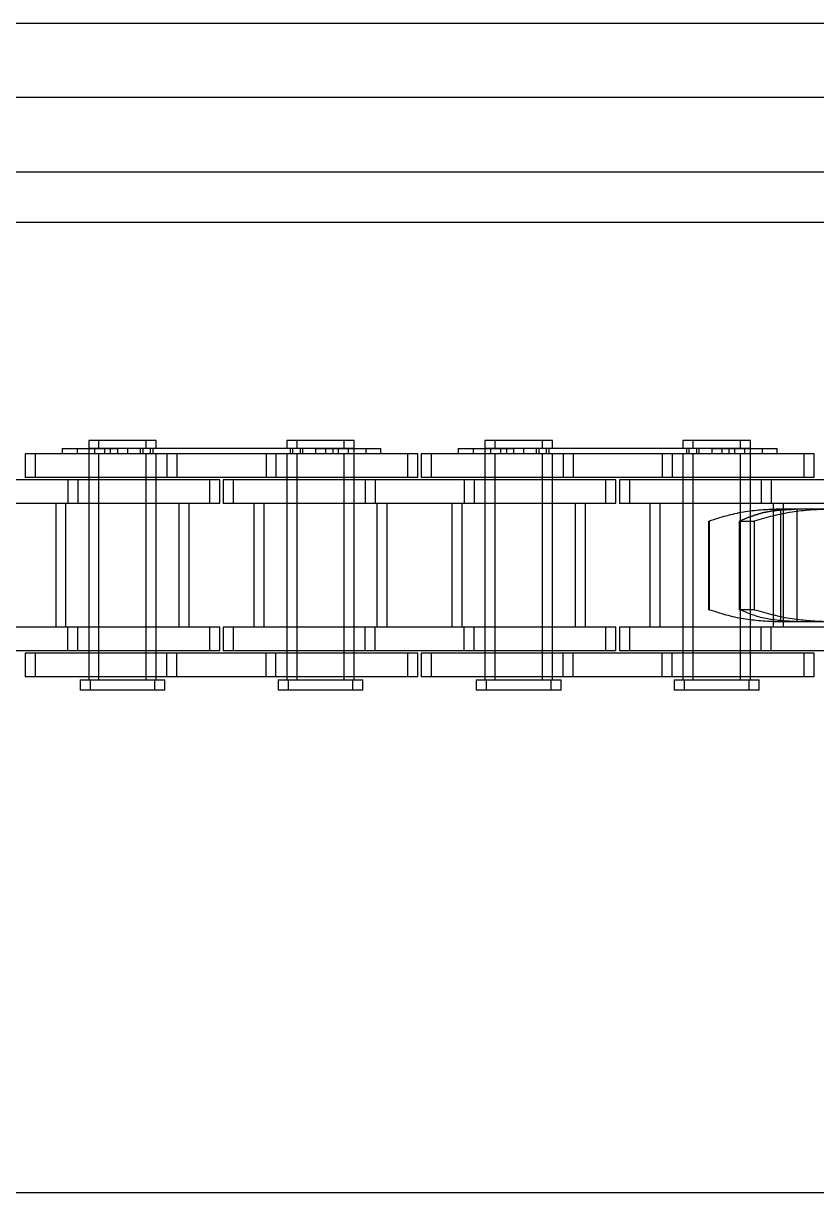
# Model space of a CAD drawing. Header units: metres. Extents: x 0 to 21025, y 0 to 14850.
# Drawn here: x 3902.5 to 3953.4, y 9261.1 to 9336.1 of the extents above; entities that cross this region are included whole.
import ezdxf

# ---------------------------------------------------------------- set-up
doc = ezdxf.new("R2010")
doc.units = ezdxf.units.M
doc.header["$LTSCALE"] = 25
doc.linetypes.add('HIDDEN2', pattern=[4.7625, 3.175, -1.5875])
doc.layers.add('SL4', color=4, linetype='Continuous')
doc.layers.add('ST1', color=7, linetype='HIDDEN2')

msp = doc.modelspace()

# ---------------------------------------------------------------- linework, layer by layer
at = {"layer": 'SL4'}
for p, q in [((4205.539, 9336.149), (2880.564, 9336.149)), ((2880.564, 9326.624), (4205.539, 9326.624)), ((2880.564, 9261.149), (4205.539, 9261.149))]:
    msp.add_line(p, q, dxfattribs=at)
at = {"layer": 'ST1'}
for p, q in [((4205.539, 9331.386), (2880.564, 9331.386)), ((2880.564, 9326.624), (4205.539, 9326.624)), ((4205.539, 9323.386), (2880.564, 9323.386)), ((3910.375, 9309.384), (3906.685, 9309.384)), ((3906.685, 9309.384), (3906.685, 9308.91)), ((3907.324, 9309.384), (3907.324, 9308.91)), ((3911.014, 9309.384), (3910.375, 9309.384)), ((3910.375, 9308.91), (3910.375, 9309.384)), ((3911.014, 9308.91), (3911.014, 9309.384)), ((3923.074, 9309.384), (3919.384, 9309.384)), ((3919.384, 9309.384), (3919.384, 9308.91)), ((3920.024, 9309.384), (3920.024, 9308.91)), ((3923.714, 9309.384), (3923.074, 9309.384)), ((3923.074, 9308.91), (3923.074, 9309.384)), ((3923.714, 9308.91), (3923.714, 9309.384)), ((3935.774, 9309.384), (3932.084, 9309.384)), ((3932.084, 9309.384), (3932.084, 9308.91)), ((3932.724, 9309.384), (3932.724, 9308.91)), ((3936.414, 9309.384), (3935.774, 9309.384)), ((3935.774, 9308.91), (3935.774, 9309.384)), ((3936.414, 9308.91), (3936.414, 9309.384)), ((3948.474, 9309.384), (3944.784, 9309.384)), ((3944.784, 9309.384), (3944.784, 9308.91)), ((3945.424, 9309.384), (3945.424, 9308.91)), ((3949.114, 9309.384), (3948.474, 9309.384)), ((3948.474, 9308.91), (3948.474, 9309.384)), ((3949.114, 9308.91), (3949.114, 9309.384)), ((3911.705, 9308.541), (3902.61, 9308.541)), ((3902.61, 9308.541), (3902.61, 9307.021)), ((3903.249, 9308.541), (3903.249, 9307.021)), ((3904.978, 9308.873), (3908.53, 9308.873)), ((3904.978, 9308.873), (3904.978, 9308.541)), ((3905.938, 9308.873), (3905.938, 9308.541)), ((3906.685, 9308.91), (3910.375, 9308.91)), ((3906.685, 9308.873), (3906.685, 9307.021)), ((3906.685, 9308.541), (3906.685, 9294.042)), ((3907.054, 9308.91), (3907.054, 9308.541)), ((3907.324, 9308.541), (3907.324, 9307.021)), ((3907.324, 9308.541), (3907.324, 9294.042)), ((3907.693, 9308.91), (3907.693, 9308.541)), ((3908.062, 9308.873), (3908.062, 9308.541)), ((3908.53, 9308.873), (3908.53, 9308.541)), ((3921.23, 9308.873), (3908.53, 9308.873)), ((3909.169, 9308.873), (3909.169, 9308.541)), ((3910.006, 9308.541), (3910.006, 9308.91)), ((3910.149, 9308.873), (3910.149, 9308.541)), ((3910.375, 9308.91), (3911.014, 9308.91)), ((3910.375, 9307.021), (3910.375, 9308.541)), ((3910.375, 9294.042), (3910.375, 9308.541)), ((3910.645, 9308.541), (3910.645, 9308.91)), ((3910.788, 9308.873), (3910.788, 9308.541)), ((3911.014, 9307.021), (3911.014, 9308.541)), ((3911.014, 9294.042), (3911.014, 9308.541)), ((3911.705, 9308.541), (3911.705, 9307.021)), ((3918.055, 9308.541), (3911.705, 9308.541)), ((3912.344, 9308.541), (3912.344, 9307.021)), ((3918.055, 9308.541), (3918.055, 9307.021)), ((3927.15, 9308.541), (3918.055, 9308.541)), ((3918.694, 9308.541), (3918.694, 9307.021)), ((3919.384, 9308.91), (3923.074, 9308.91)), ((3919.384, 9308.541), (3919.384, 9307.021)), ((3919.384, 9308.541), (3919.384, 9294.042)), ((3919.61, 9308.873), (3919.61, 9308.541)), ((3919.754, 9308.91), (3919.754, 9308.541)), ((3920.024, 9308.541), (3920.024, 9307.021)), ((3920.024, 9308.541), (3920.024, 9294.042)), ((3920.25, 9308.873), (3920.25, 9308.541)), ((3920.393, 9308.91), (3920.393, 9308.541)), ((3921.23, 9308.873), (3921.23, 9308.541)), ((3921.23, 9308.873), (3924.46, 9308.873)), ((3921.869, 9308.873), (3921.869, 9308.541)), ((3922.337, 9308.873), (3922.337, 9308.541)), ((3922.706, 9308.541), (3922.706, 9308.91)), ((3923.074, 9308.91), (3923.714, 9308.91)), ((3923.074, 9307.021), (3923.074, 9308.541)), ((3923.074, 9294.042), (3923.074, 9308.541)), ((3923.345, 9308.541), (3923.345, 9308.91)), ((3923.714, 9307.021), (3923.714, 9308.873)), ((3923.714, 9294.042), (3923.714, 9308.541)), ((3924.46, 9308.873), (3925.421, 9308.873)), ((3924.46, 9308.873), (3924.46, 9308.541)), ((3925.421, 9308.541), (3925.421, 9308.873)), ((3927.789, 9308.541), (3927.15, 9308.541)), ((3927.15, 9307.021), (3927.15, 9308.541)), ((3927.789, 9307.021), (3927.789, 9308.541)), ((3937.104, 9308.541), (3928.009, 9308.541)), ((3928.009, 9308.541), (3928.009, 9307.021)), ((3928.649, 9308.541), (3928.649, 9307.021)), ((3930.377, 9308.873), (3933.929, 9308.873)), ((3930.377, 9308.873), (3930.377, 9308.541)), ((3931.338, 9308.873), (3931.338, 9308.541)), ((3932.084, 9308.91), (3935.774, 9308.91)), ((3932.084, 9308.873), (3932.084, 9307.021)), ((3932.084, 9308.541), (3932.084, 9294.042)), ((3932.453, 9308.91), (3932.453, 9308.541)), ((3932.724, 9308.541), (3932.724, 9307.021)), ((3932.724, 9308.541), (3932.724, 9294.042)), ((3933.093, 9308.91), (3933.093, 9308.541)), ((3933.462, 9308.873), (3933.462, 9308.541)), ((3933.929, 9308.873), (3933.929, 9308.541)), ((3946.629, 9308.873), (3933.929, 9308.873)), ((3934.569, 9308.873), (3934.569, 9308.541)), ((3935.405, 9308.541), (3935.405, 9308.91)), ((3935.549, 9308.873), (3935.549, 9308.541)), ((3935.774, 9308.91), (3936.414, 9308.91)), ((3935.774, 9307.021), (3935.774, 9308.541)), ((3935.774, 9294.042), (3935.774, 9308.541)), ((3936.045, 9308.541), (3936.045, 9308.91)), ((3936.188, 9308.873), (3936.188, 9308.541)), ((3936.414, 9307.021), (3936.414, 9308.541)), ((3936.414, 9294.042), (3936.414, 9308.541)), ((3937.104, 9308.541), (3937.104, 9307.021)), ((3943.454, 9308.541), (3937.104, 9308.541)), ((3937.744, 9308.541), (3937.744, 9307.021)), ((3943.454, 9308.541), (3943.454, 9307.021)), ((3952.549, 9308.541), (3943.454, 9308.541)), ((3944.094, 9308.541), (3944.094, 9307.021)), ((3944.784, 9308.91), (3948.474, 9308.91)), ((3944.784, 9308.541), (3944.784, 9307.021)), ((3944.784, 9308.541), (3944.784, 9294.042)), ((3945.01, 9308.873), (3945.01, 9308.541)), ((3945.153, 9308.91), (3945.153, 9308.541)), ((3945.424, 9308.541), (3945.424, 9307.021)), ((3945.424, 9308.541), (3945.424, 9294.042)), ((3945.65, 9308.873), (3945.65, 9308.541)), ((3945.793, 9308.91), (3945.793, 9308.541)), ((3946.629, 9308.873), (3946.629, 9308.541)), ((3946.629, 9308.873), (3949.86, 9308.873)), ((3947.269, 9308.873), (3947.269, 9308.541)), ((3947.736, 9308.873), (3947.736, 9308.541)), ((3948.105, 9308.541), (3948.105, 9308.91)), ((3948.474, 9308.91), (3949.114, 9308.91)), ((3948.474, 9307.021), (3948.474, 9308.541)), ((3948.474, 9294.042), (3948.474, 9308.541)), ((3948.745, 9308.541), (3948.745, 9308.91)), ((3949.114, 9307.021), (3949.114, 9308.873)), ((3949.114, 9294.042), (3949.114, 9308.541)), ((3949.86, 9308.873), (3950.821, 9308.873)), ((3949.86, 9308.873), (3949.86, 9308.541)), ((3950.821, 9308.541), (3950.821, 9308.873)), ((3953.189, 9308.541), (3952.549, 9308.541)), ((3952.549, 9307.021), (3952.549, 9308.541)), ((3953.189, 9307.021), (3953.189, 9308.541)), ((3905.355, 9306.869), (3899.005, 9306.869)), ((3911.705, 9307.021), (3902.61, 9307.021)), ((3905.355, 9306.869), (3905.355, 9305.349)), ((3914.45, 9306.869), (3905.355, 9306.869)), ((3905.994, 9306.869), (3905.994, 9305.349)), ((3906.685, 9306.869), (3906.685, 9305.349)), ((3907.324, 9306.869), (3907.324, 9305.349)), ((3910.375, 9305.349), (3910.375, 9306.869)), ((3911.014, 9305.349), (3911.014, 9306.869)), ((3918.055, 9307.021), (3911.705, 9307.021)), ((3915.089, 9306.869), (3914.45, 9306.869)), ((3914.45, 9305.349), (3914.45, 9306.869)), ((3915.089, 9305.349), (3915.089, 9306.869)), ((3924.404, 9306.869), (3915.309, 9306.869)), ((3915.309, 9306.869), (3915.309, 9305.349)), ((3915.949, 9306.869), (3915.949, 9305.349)), ((3927.15, 9307.021), (3918.055, 9307.021)), ((3919.384, 9306.869), (3919.384, 9305.349)), ((3920.024, 9306.869), (3920.024, 9305.349)), ((3923.074, 9305.349), (3923.074, 9306.869)), ((3923.714, 9305.349), (3923.714, 9306.869)), ((3924.404, 9306.869), (3924.404, 9305.349)), ((3930.754, 9306.869), (3924.404, 9306.869)), ((3925.044, 9306.869), (3925.044, 9305.349)), ((3927.789, 9307.021), (3927.15, 9307.021)), ((3937.104, 9307.021), (3928.009, 9307.021)), ((3930.754, 9306.869), (3930.754, 9305.349)), ((3939.849, 9306.869), (3930.754, 9306.869)), ((3931.394, 9306.869), (3931.394, 9305.349)), ((3932.084, 9306.869), (3932.084, 9305.349)), ((3932.724, 9306.869), (3932.724, 9305.349)), ((3935.774, 9305.349), (3935.774, 9306.869)), ((3936.414, 9305.349), (3936.414, 9306.869)), ((3943.454, 9307.021), (3937.104, 9307.021)), ((3940.489, 9306.869), (3939.849, 9306.869)), ((3939.849, 9305.349), (3939.849, 9306.869)), ((3940.489, 9305.349), (3940.489, 9306.869)), ((3949.804, 9306.869), (3940.709, 9306.869)), ((3940.709, 9306.869), (3940.709, 9305.349)), ((3941.349, 9306.869), (3941.349, 9305.349)), ((3952.549, 9307.021), (3943.454, 9307.021)), ((3944.784, 9306.869), (3944.784, 9305.349)), ((3945.424, 9306.869), (3945.424, 9305.349)), ((3948.474, 9305.349), (3948.474, 9306.869)), ((3949.114, 9305.349), (3949.114, 9306.869)), ((3949.804, 9306.869), (3949.804, 9305.349)), ((3956.154, 9306.869), (3949.804, 9306.869)), ((3950.444, 9306.869), (3950.444, 9305.349)), ((3953.189, 9307.021), (3952.549, 9307.021)), ((3905.355, 9305.349), (3899.005, 9305.349)), ((3904.57, 9305.349), (3904.57, 9297.419)), ((3905.209, 9305.349), (3905.209, 9297.419)), ((3914.45, 9305.349), (3905.355, 9305.349)), ((3906.685, 9305.349), (3906.685, 9297.419)), ((3907.324, 9305.349), (3907.324, 9297.419)), ((3910.375, 9297.419), (3910.375, 9305.349)), ((3911.014, 9297.419), (3911.014, 9305.349)), ((3912.49, 9297.419), (3912.49, 9305.349)), ((3913.129, 9297.419), (3913.129, 9305.349)), ((3915.089, 9305.349), (3914.45, 9305.349)), ((3924.404, 9305.349), (3915.309, 9305.349)), ((3917.269, 9305.349), (3917.269, 9297.419)), ((3917.909, 9305.349), (3917.909, 9297.419)), ((3919.384, 9305.349), (3919.384, 9297.419)), ((3920.024, 9305.349), (3920.024, 9297.419)), ((3923.074, 9297.419), (3923.074, 9305.349)), ((3923.714, 9297.419), (3923.714, 9305.349)), ((3930.754, 9305.349), (3924.404, 9305.349)), ((3925.189, 9297.419), (3925.189, 9305.349)), ((3925.829, 9297.419), (3925.829, 9305.349)), ((3929.969, 9305.349), (3929.969, 9297.419)), ((3930.609, 9305.349), (3930.609, 9297.419)), ((3939.849, 9305.349), (3930.754, 9305.349)), ((3932.084, 9305.349), (3932.084, 9297.419)), ((3932.724, 9305.349), (3932.724, 9297.419)), ((3935.774, 9297.419), (3935.774, 9305.349)), ((3936.414, 9297.419), (3936.414, 9305.349)), ((3937.889, 9297.419), (3937.889, 9305.349)), ((3938.529, 9297.419), (3938.529, 9305.349)), ((3940.489, 9305.349), (3939.849, 9305.349)), ((3949.804, 9305.349), (3940.709, 9305.349)), ((3942.669, 9305.349), (3942.669, 9297.419)), ((3943.309, 9305.349), (3943.309, 9297.419)), ((3944.784, 9305.349), (3944.784, 9297.419)), ((3945.424, 9305.349), (3945.424, 9297.419)), ((3948.474, 9297.419), (3948.474, 9305.349)), ((3949.114, 9297.419), (3949.114, 9305.349)), ((3956.154, 9305.349), (3949.804, 9305.349)), ((3950.589, 9297.419), (3950.589, 9305.349)), ((3951.229, 9297.419), (3951.229, 9305.349)), ((3950.294, 9304.98), (3950.774, 9304.989)), ((3950.915, 9304.989), (3950.774, 9304.989)), ((3951.041, 9304.989), (3950.915, 9304.989)), ((3951.041, 9304.989), (3951.041, 9297.779)), ((3951.972, 9304.989), (3951.041, 9304.989)), ((3954.136, 9304.989), (3951.972, 9304.989)), ((3952.081, 9304.989), (3952.081, 9297.779)), ((3946.442, 9304.227), (3946.465, 9304.227)), ((3946.442, 9298.541), (3946.442, 9304.227)), ((3946.465, 9304.227), (3946.465, 9298.541)), ((3948.403, 9304.227), (3949.342, 9304.227)), ((3948.403, 9298.541), (3948.403, 9304.227)), ((3949.342, 9304.227), (3949.342, 9298.541)), ((3946.465, 9298.541), (3946.442, 9298.541)), ((3949.342, 9298.541), (3948.403, 9298.541)), ((3950.774, 9297.779), (3950.915, 9297.779)), ((3950.915, 9297.779), (3951.041, 9297.779)), ((3951.041, 9297.779), (3951.972, 9297.779)), ((3951.972, 9297.779), (3954.136, 9297.779)), ((3905.355, 9297.419), (3899.005, 9297.419)), ((3905.355, 9295.899), (3905.355, 9297.419)), ((3914.45, 9297.419), (3905.355, 9297.419)), ((3905.994, 9295.899), (3905.994, 9297.419)), ((3906.685, 9297.419), (3906.685, 9295.899)), ((3907.324, 9297.419), (3907.324, 9295.899)), ((3910.375, 9295.899), (3910.375, 9297.419)), ((3911.014, 9295.899), (3911.014, 9297.419)), ((3915.089, 9297.419), (3914.45, 9297.419)), ((3914.45, 9295.899), (3914.45, 9297.419)), ((3915.089, 9295.899), (3915.089, 9297.419)), ((3924.404, 9297.419), (3915.309, 9297.419)), ((3915.309, 9297.419), (3915.309, 9295.899)), ((3915.949, 9297.419), (3915.949, 9295.899)), ((3919.384, 9297.419), (3919.384, 9295.899)), ((3920.024, 9297.419), (3920.024, 9295.899)), ((3923.074, 9295.899), (3923.074, 9297.419)), ((3923.714, 9295.899), (3923.714, 9297.419)), ((3924.404, 9295.899), (3924.404, 9297.419)), ((3930.754, 9297.419), (3924.404, 9297.419)), ((3925.044, 9295.899), (3925.044, 9297.419)), ((3930.754, 9295.899), (3930.754, 9297.419)), ((3939.849, 9297.419), (3930.754, 9297.419)), ((3931.394, 9295.899), (3931.394, 9297.419)), ((3932.084, 9297.419), (3932.084, 9295.899)), ((3932.724, 9297.419), (3932.724, 9295.899)), ((3935.774, 9295.899), (3935.774, 9297.419)), ((3936.414, 9295.899), (3936.414, 9297.419)), ((3940.489, 9297.419), (3939.849, 9297.419)), ((3939.849, 9295.899), (3939.849, 9297.419)), ((3940.489, 9295.899), (3940.489, 9297.419)), ((3949.804, 9297.419), (3940.709, 9297.419)), ((3940.709, 9297.419), (3940.709, 9295.899)), ((3941.349, 9297.419), (3941.349, 9295.899)), ((3944.784, 9297.419), (3944.784, 9295.899)), ((3945.424, 9297.419), (3945.424, 9295.899)), ((3948.474, 9295.899), (3948.474, 9297.419)), ((3949.114, 9295.899), (3949.114, 9297.419)), ((3949.804, 9295.899), (3949.804, 9297.419)), ((3956.154, 9297.419), (3949.804, 9297.419)), ((3950.444, 9295.899), (3950.444, 9297.419)), ((3905.355, 9295.899), (3899.005, 9295.899)), ((3911.705, 9295.747), (3902.61, 9295.747)), ((3902.61, 9295.747), (3902.61, 9294.227)), ((3903.249, 9295.747), (3903.249, 9294.227)), ((3914.45, 9295.899), (3905.355, 9295.899)), ((3906.685, 9295.747), (3906.685, 9294.227)), ((3907.324, 9295.747), (3907.324, 9294.227)), ((3910.375, 9294.227), (3910.375, 9295.747)), ((3911.014, 9294.227), (3911.014, 9295.747)), ((3911.705, 9294.227), (3911.705, 9295.747)), ((3918.055, 9295.747), (3911.705, 9295.747)), ((3912.344, 9294.227), (3912.344, 9295.747)), ((3915.089, 9295.899), (3914.45, 9295.899)), ((3924.404, 9295.899), (3915.309, 9295.899)), ((3918.055, 9294.227), (3918.055, 9295.747)), ((3927.15, 9295.747), (3918.055, 9295.747)), ((3918.694, 9294.227), (3918.694, 9295.747)), ((3919.384, 9295.747), (3919.384, 9294.227)), ((3920.024, 9295.747), (3920.024, 9294.227)), ((3923.074, 9294.227), (3923.074, 9295.747)), ((3923.714, 9294.227), (3923.714, 9295.747)), ((3930.754, 9295.899), (3924.404, 9295.899)), ((3927.789, 9295.747), (3927.15, 9295.747)), ((3927.15, 9294.227), (3927.15, 9295.747)), ((3927.789, 9294.227), (3927.789, 9295.747)), ((3937.104, 9295.747), (3928.009, 9295.747)), ((3928.009, 9295.747), (3928.009, 9294.227)), ((3928.649, 9295.747), (3928.649, 9294.227)), ((3939.849, 9295.899), (3930.754, 9295.899)), ((3932.084, 9295.747), (3932.084, 9294.227)), ((3932.724, 9295.747), (3932.724, 9294.227)), ((3935.774, 9294.227), (3935.774, 9295.747)), ((3936.414, 9294.227), (3936.414, 9295.747)), ((3937.104, 9294.227), (3937.104, 9295.747)), ((3943.454, 9295.747), (3937.104, 9295.747)), ((3937.744, 9294.227), (3937.744, 9295.747)), ((3940.489, 9295.899), (3939.849, 9295.899)), ((3949.804, 9295.899), (3940.709, 9295.899)), ((3943.454, 9294.227), (3943.454, 9295.747)), ((3952.549, 9295.747), (3943.454, 9295.747)), ((3944.094, 9294.227), (3944.094, 9295.747)), ((3944.784, 9295.747), (3944.784, 9294.227)), ((3945.424, 9295.747), (3945.424, 9294.227)), ((3948.474, 9294.227), (3948.474, 9295.747)), ((3949.114, 9294.227), (3949.114, 9295.747)), ((3956.154, 9295.899), (3949.804, 9295.899)), ((3953.189, 9295.747), (3952.549, 9295.747)), ((3952.549, 9294.227), (3952.549, 9295.747)), ((3953.189, 9294.227), (3953.189, 9295.747)), ((3911.705, 9294.227), (3902.61, 9294.227)), ((3906.131, 9294.042), (3910.928, 9294.042)), ((3906.131, 9294.042), (3906.131, 9293.384)), ((3906.77, 9294.042), (3906.77, 9293.384)), ((3910.928, 9294.042), (3911.567, 9294.042)), ((3910.928, 9293.384), (3910.928, 9294.042)), ((3911.567, 9293.384), (3911.567, 9294.042)), ((3918.055, 9294.227), (3911.705, 9294.227)), ((3927.15, 9294.227), (3918.055, 9294.227)), ((3918.831, 9294.042), (3923.628, 9294.042)), ((3918.831, 9294.042), (3918.831, 9293.384)), ((3919.47, 9294.042), (3919.47, 9293.384)), ((3923.628, 9294.042), (3924.267, 9294.042)), ((3923.628, 9293.384), (3923.628, 9294.042)), ((3924.267, 9293.384), (3924.267, 9294.042)), ((3927.789, 9294.227), (3927.15, 9294.227)), ((3937.104, 9294.227), (3928.009, 9294.227)), ((3931.531, 9294.042), (3936.328, 9294.042)), ((3931.531, 9294.042), (3931.531, 9293.384)), ((3932.17, 9294.042), (3932.17, 9293.384)), ((3936.328, 9294.042), (3936.967, 9294.042)), ((3936.328, 9293.384), (3936.328, 9294.042)), ((3936.967, 9293.384), (3936.967, 9294.042)), ((3943.454, 9294.227), (3937.104, 9294.227)), ((3952.549, 9294.227), (3943.454, 9294.227)), ((3944.231, 9294.042), (3949.028, 9294.042)), ((3944.231, 9294.042), (3944.231, 9293.384)), ((3944.87, 9294.042), (3944.87, 9293.384)), ((3949.028, 9294.042), (3949.667, 9294.042)), ((3949.028, 9293.384), (3949.028, 9294.042)), ((3949.667, 9293.384), (3949.667, 9294.042)), ((3953.189, 9294.227), (3952.549, 9294.227)), ((3910.928, 9293.384), (3906.131, 9293.384)), ((3911.567, 9293.384), (3910.928, 9293.384)), ((3923.628, 9293.384), (3918.831, 9293.384)), ((3924.267, 9293.384), (3923.628, 9293.384)), ((3936.328, 9293.384), (3931.531, 9293.384)), ((3936.967, 9293.384), (3936.328, 9293.384)), ((3949.028, 9293.384), (3944.231, 9293.384)), ((3949.667, 9293.384), (3949.028, 9293.384))]:
    msp.add_line(p, q, dxfattribs=at)
for points, knots in [([(3950.915, 9304.989), (3950.149, 9304.953), (3948.569, 9304.88), (3947.181, 9304.449), (3946.465, 9304.227)], [0, 0, 0, 0, 0.484725, 1, 1, 1, 1]), ([(3948.403, 9304.227), (3948.942, 9304.449), (3949.986, 9304.88), (3951.323, 9304.953), (3951.972, 9304.989)], [0, 0, 0, 0, 0.5152637, 1, 1, 1, 1]), ([(3951.972, 9304.989), (3951.323, 9304.953), (3949.986, 9304.88), (3948.942, 9304.449), (3948.403, 9304.227)], [0, 0, 0, 0, 0.484736, 1, 1, 1, 1]), ([(3954.136, 9304.989), (3953.345, 9304.953), (3951.713, 9304.88), (3950.148, 9304.449), (3949.342, 9304.227)], [0, 0, 0, 0, 0.484722, 1, 1, 1, 1]), ([(3946.465, 9298.541), (3947.181, 9298.318), (3948.569, 9297.887), (3950.149, 9297.814), (3950.915, 9297.779)], [0, 0, 0, 0, 0.515254, 1, 1, 1, 1]), ([(3951.972, 9297.779), (3951.323, 9297.814), (3949.986, 9297.887), (3948.942, 9298.318), (3948.403, 9298.541)], [0, 0, 0, 0, 0.484736, 1, 1, 1, 1]), ([(3949.342, 9298.541), (3950.148, 9298.318), (3951.712, 9297.887), (3953.345, 9297.814), (3954.136, 9297.779)], [0, 0, 0, 0, 0.5152562, 1, 1, 1, 1])]:
    msp.add_open_spline(points, degree=3, knots=knots, dxfattribs=at)

doc.saveas('drawing.dxf')
